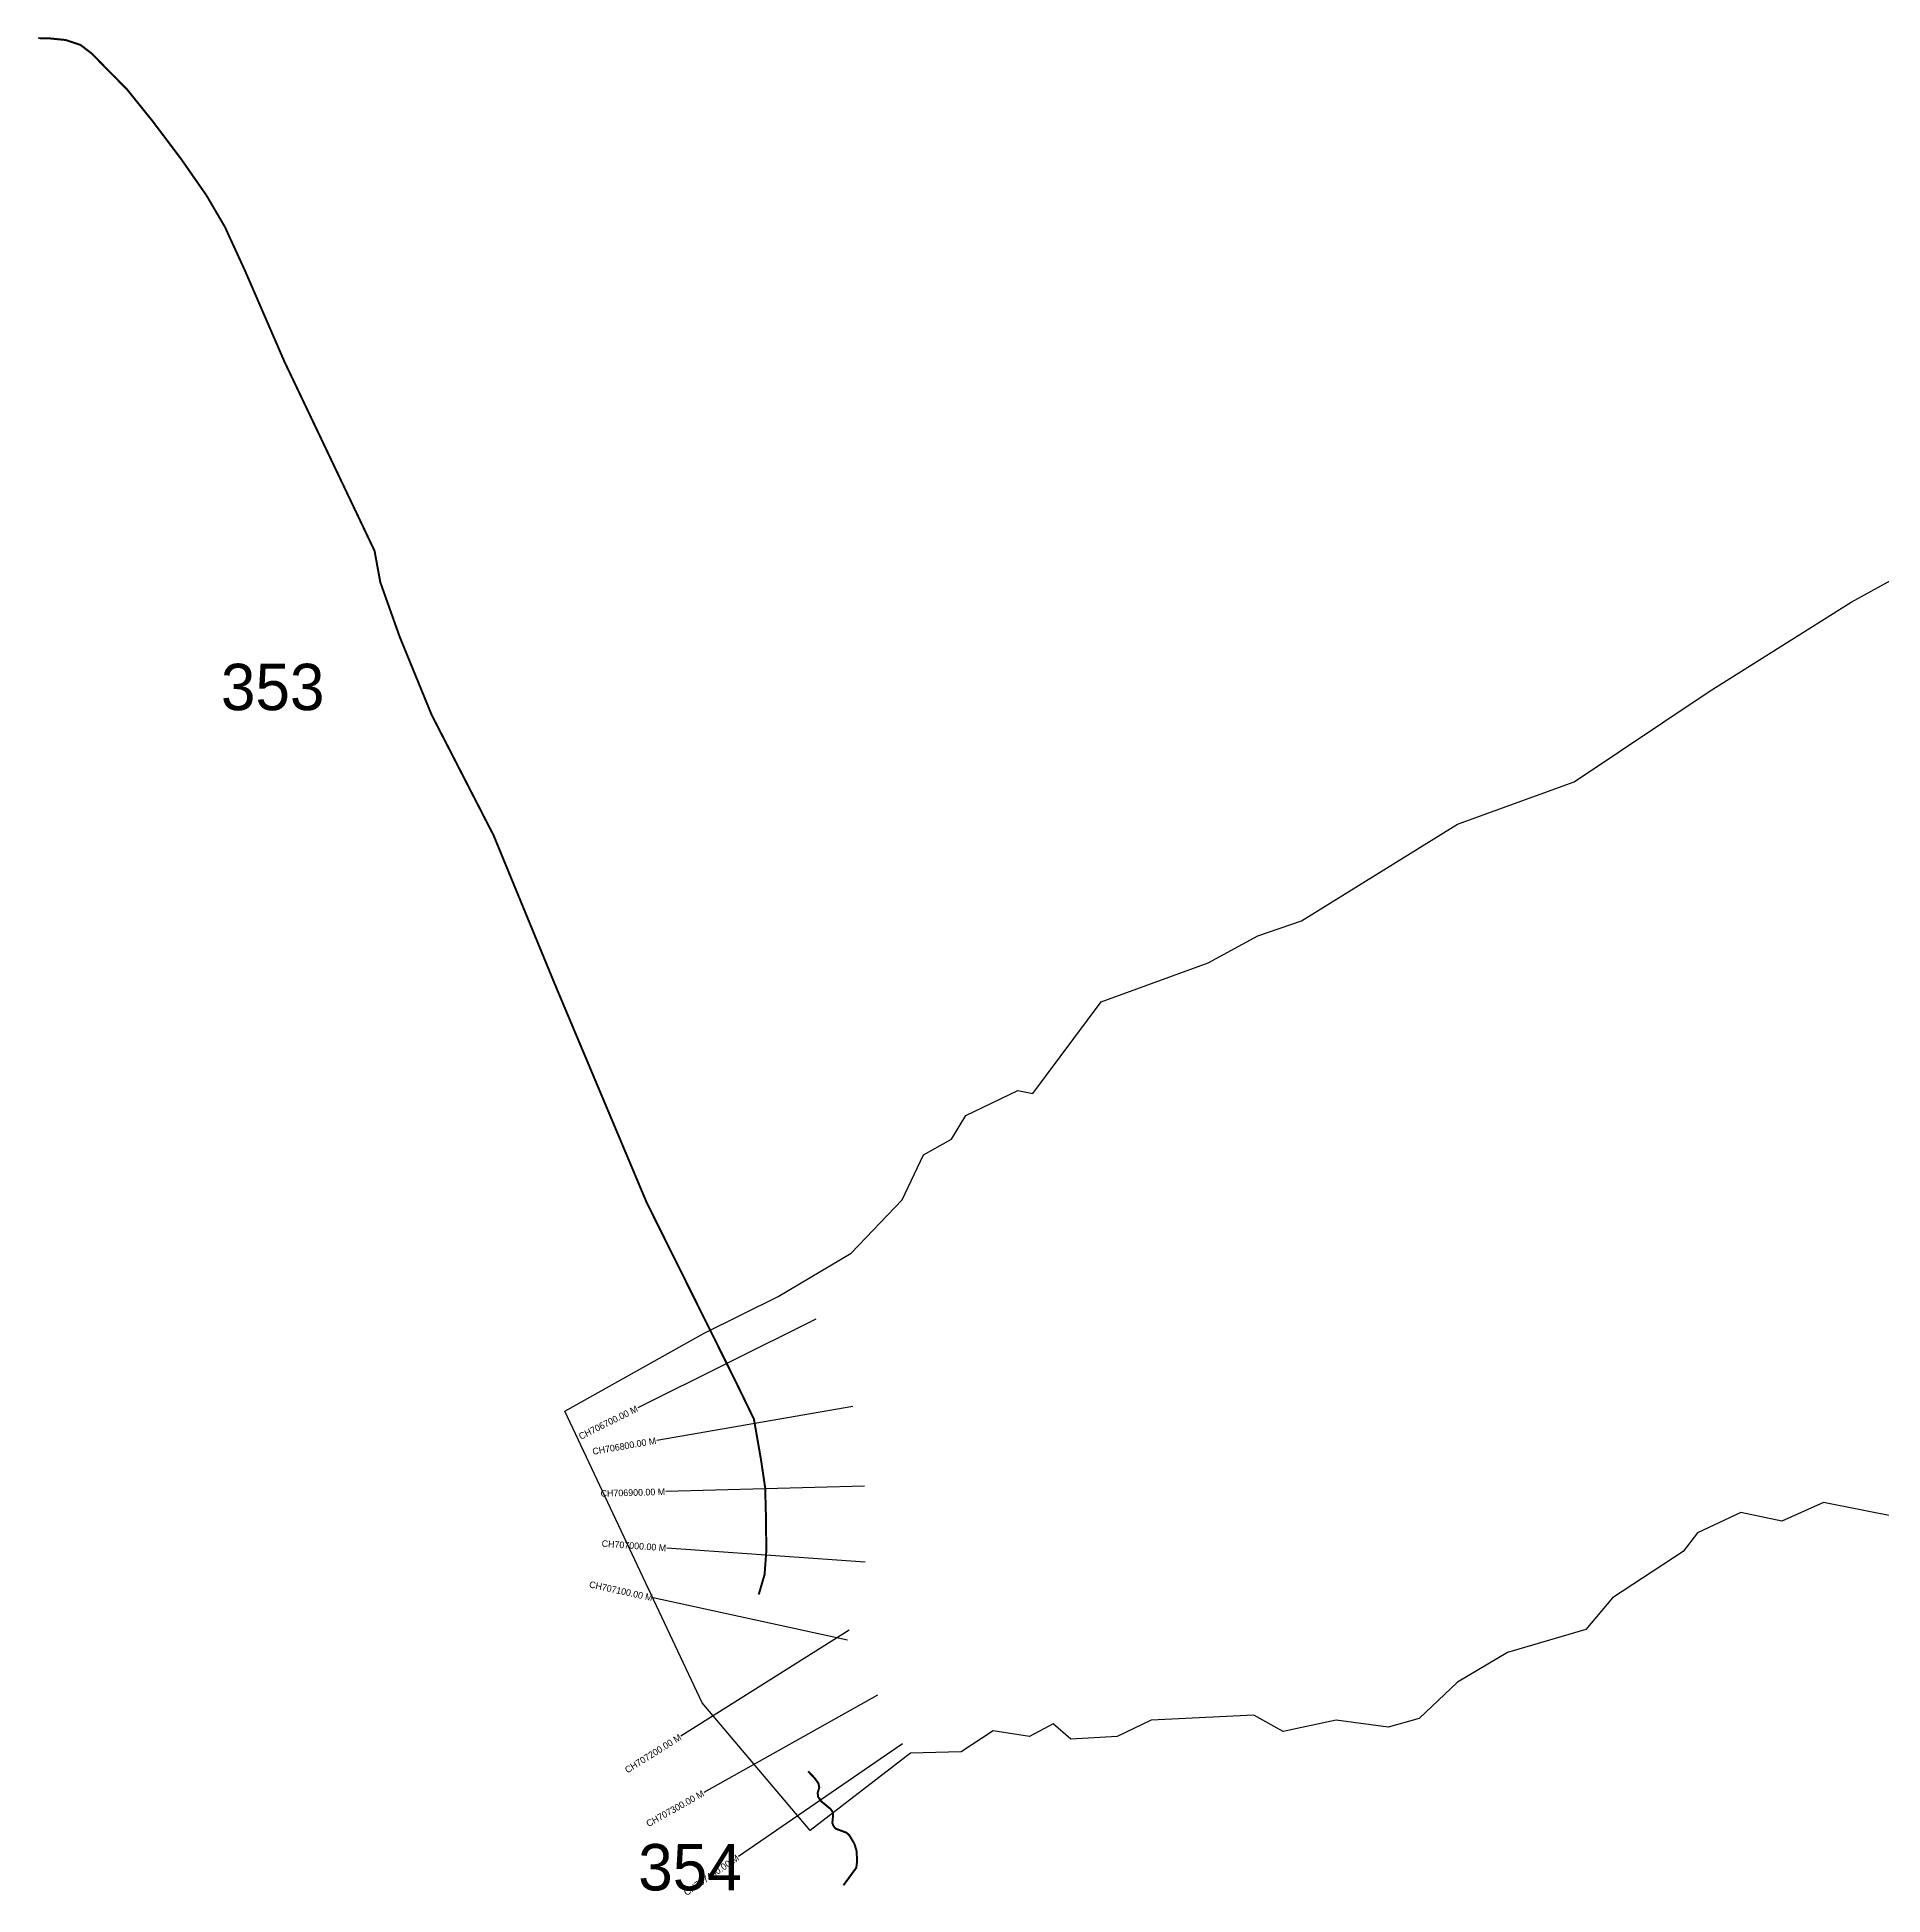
# Model space of a CAD drawing. Header units: metres. Extents: x 350122 to 355985, y 1754085 to 1757789.
# Drawn here: x 350122 to 352906, y 1754085 to 1756888 of the extents above; entities that cross this region are included whole.
import ezdxf
from ezdxf.enums import TextEntityAlignment as Align

# ---------------------------------------------------------------- set-up
doc = ezdxf.new("R2010")
doc.units = ezdxf.units.M
for name, color, linetype in [('CS', 134, 'Continuous'), ('CSMark', 6, 'Continuous'), ('NATURALLY PROTECTED', 3, 'Continuous')]:
    doc.layers.add(name, color=color, linetype=linetype)

msp = doc.modelspace()

# ---------------------------------------------------------------- linework, layer by layer
at = {"color": 6}
msp.add_lwpolyline([(352927.7, 1754655.1), (352816.4, 1754677.4), (352753.5, 1754649), (352691.6, 1754662.2), (352626.1, 1754631.4), (352604.8, 1754603.5), (352498.3, 1754533.5), (352457.8, 1754485.9), (352339.9, 1754450.9), (352264.4, 1754406.1), (352206.5, 1754351.6), (352159.5, 1754338.3), (352081.3, 1754348.8), (352001.4, 1754331.6), (351957.3, 1754356.5), (351802.4, 1754348.9), (351751.2, 1754324.4), (351681.3, 1754320.2), (351654.6, 1754343.6), (351618.8, 1754324.2), (351563.8, 1754332.7), (351515.5, 1754301.4), (351439.2, 1754299.2), (351288.1, 1754182.3), (351125.2, 1754375.3), (350918.1, 1754815), (351128, 1754932.9), (351239.6, 1754988.1), (351349.9, 1755053.1), (351426.7, 1755133.7), (351458.7, 1755201.6), (351501, 1755225.4), (351522.6, 1755261.1), (351601.3, 1755298.7), (351623.6, 1755294.1), (351727, 1755432.4), (351888.1, 1755491.2), (351963.2, 1755532.1), (352029.2, 1755554.7), (352264.3, 1755700.6), (352440.2, 1755764.2), (352643.7, 1755900.5), (352857.8, 1756035.5), (352958.4, 1756090.4)], dxfattribs=at)
at = {"layer": 'CS'}
for p, q in [((351296.4, 1754953.7), (351027.8, 1754820.1)), ((351352.1, 1754822), (351056.5, 1754770.9)), ((351370.1, 1754701.9), (351070.2, 1754693.6)), ((351370.9, 1754587.1), (351071.7, 1754608.5)), ((351344.3, 1754469.5), (351051.2, 1754533.2)), ((351347, 1754484.7), (351093, 1754325)), ((351389.3, 1754386.4), (351127.5, 1754239.9)), ((351427.1, 1754313.2), (351179.8, 1754143.3))]:
    msp.add_line(p, q, dxfattribs=at)
at = {"layer": 'NATURALLY PROTECTED', "const_width": 3, "flags": 128}
for points in [[(350123.6, 1756886.1), (350139, 1756885.9), (350165.1, 1756883.3), (350187.2, 1756876), (350204.3, 1756863), (350218.4, 1756848.6), (350224.3, 1756842.5), (350257.5, 1756808.9), (350296.3, 1756760.7), (350339.2, 1756703.8), (350377.4, 1756648.9), (350405.2, 1756601.4), (350435.6, 1756535.2), (350495, 1756398.2), (350609.3, 1756158.2), (350630.9, 1756112.8), (350639.6, 1756065.4), (350668.9, 1755982.9), (350717.1, 1755865.2), (350810.5, 1755683.5), (350903, 1755458.7), (351041.4, 1755129.6), (351174.5, 1754862), (351203.1, 1754803.1), (351213.8, 1754741.7), (351220.1, 1754699.3), (351221.3, 1754654), (351221.8, 1754603.9), (351219.2, 1754568.7), (351210.4, 1754538.5)], [(351285.1, 1754271.9), (351285.9, 1754270.7), (351294.6, 1754261.6), (351300.3, 1754253.7), (351301.7, 1754247.4), (351299.3, 1754239.4), (351299.8, 1754233.6), (351304.6, 1754226.5), (351313, 1754219.6), (351318.8, 1754214.8), (351321.9, 1754210.5), (351322.5, 1754205.6), (351321.4, 1754193.8), (351323.1, 1754189.4), (351326.1, 1754185.4), (351334.9, 1754182.1), (351342.9, 1754179.1), (351346.8, 1754175.5), (351350.3, 1754169.7), (351354.7, 1754162.3), (351358.1, 1754151.2), (351358.6, 1754135.4), (351357.5, 1754126.3), (351348.5, 1754114), (351338.2, 1754099.9)]]:
    msp.add_lwpolyline(points, dxfattribs=at)

# ---------------------------------------------------------------- texts
at = {"char_height": 70, "attachment_point": 1}
for s, insert in [('353', (350399.2, 1755942.4)), ('354', (351028.6, 1754162.1))]:
    msp.add_mtext_dynamic_manual_height_columns(s, width=95.172, gutter_width=1, heights=[0], dxfattribs=dict(at, insert=insert))
at = {"layer": 'CSMark'}
for s, rotation, p in [('CH706700.00 M', 26.4536, (351027, 1754819.6)), ('CH706800.00 M', 9.8181, (351055.5, 1754770.7)), ('CH706900.00 M', 1.5934, (351069.2, 1754693.6)), ('CH707000.00 M', 355.9098, (351070.7, 1754608.6)), ('CH707100.00 M', 347.742, (351050.2, 1754533.4)), ('CH707200.00 M', 32.1649, (351092.2, 1754324.5)), ('CH707300.00 M', 29.2451, (351126.7, 1754239.4)), ('CH707400.00 M', 34.4799, (351179, 1754142.8))]:
    msp.add_text(s, height=10, rotation=rotation, dxfattribs=at).set_placement(p, align=Align.MIDDLE_RIGHT)

doc.saveas('drawing.dxf')
